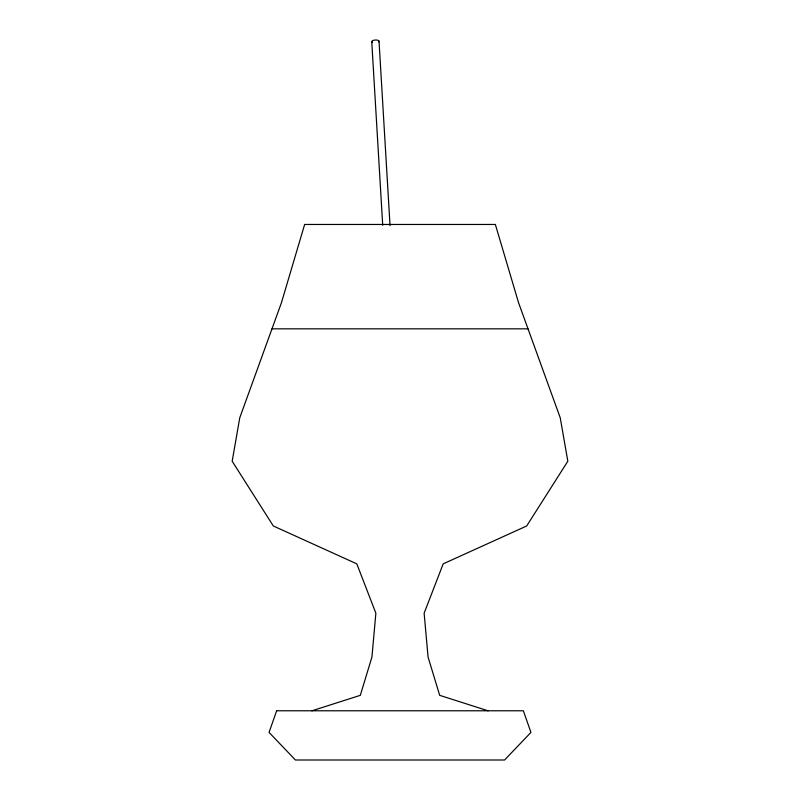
<?xml version="1.0" encoding="UTF-8"?>
<svg xmlns="http://www.w3.org/2000/svg" width="800" height="800" viewBox="0 0 800 800"><rect width="100%" height="100%" fill="white"/><g stroke="black" fill="none" stroke-linecap="round" stroke-linejoin="round"><path stroke-width="1.2" d="M311.88 710.81L360.31 695.34L371.92 657.07L375.87 613.21L356.81 563.86L273.32 525.98L232.17 461.24L239.76 417.8L281.4 302.85L304.64 224.46L495.36 224.46L518.6 302.85L560.24 417.8L567.83 461.24L526.68 525.98L443.19 563.86L424.13 613.21L428.08 657.07L439.69 695.34L488.12 710.81M271.99 328.83L528.01 328.83M379.02 41.11L390.04 225.67M371.74 41.55L382.71 225.26M372.54 42.63A3.68 1.52 -3.4 0 1 374.82 40.06A3.68 1.52 -3.4 0 1 378.82 41.9M276.65 710.78L269.06 732.41L295.42 760L504.58 760L530.94 732.41L523.35 710.78L276.65 710.78"/></g></svg>
